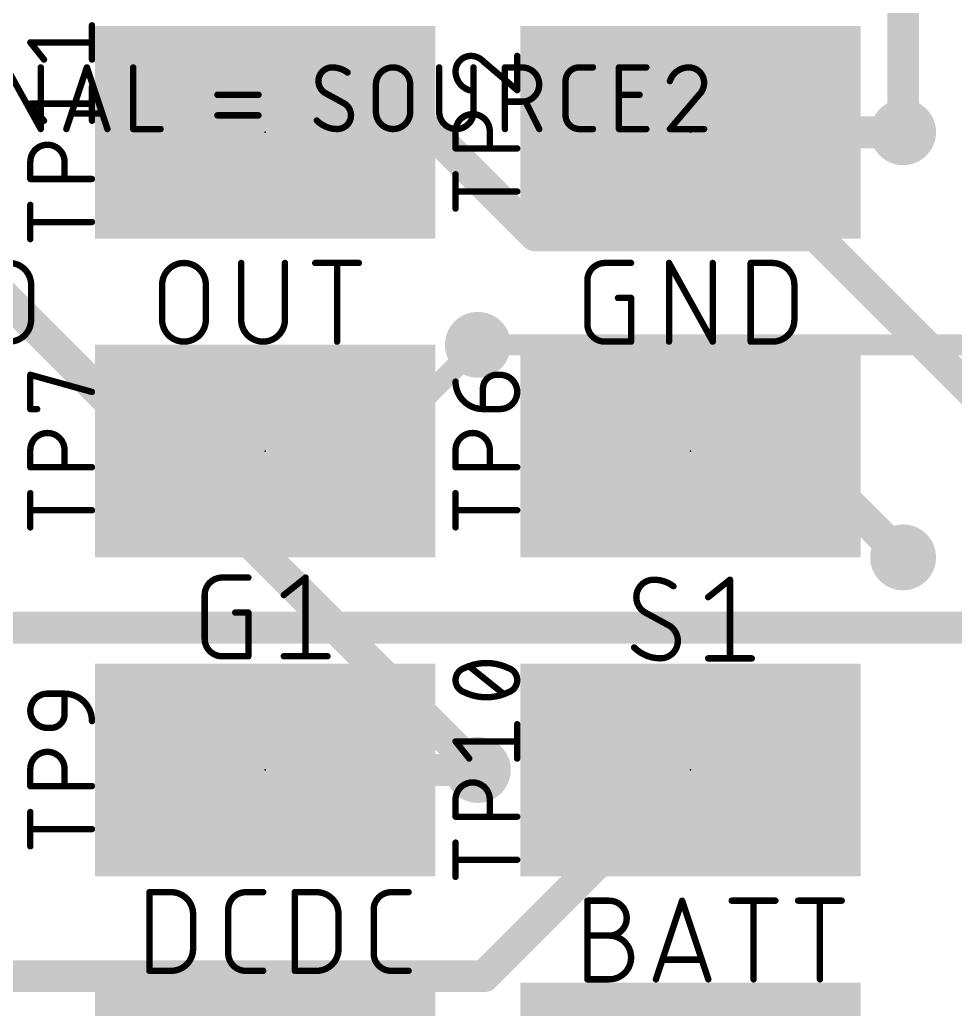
# Model space of a CAD drawing. Extents: x 0 to 100, y 0 to 94.
# Drawn here: x 35.17 to 46.34, y 18.73 to 30.55 of the extents above; entities that cross this region are included whole.
import ezdxf

# ---------------------------------------------------------------- set-up
doc = ezdxf.new("R2010")
doc.units = 0
for name, color, linetype in [('1', 12, 'CONTINUOUS'), ('16', 132, 'CONTINUOUS'), ('18', 110, 'CONTINUOUS'), ('21', 253, 'CONTINUOUS'), ('23', 53, 'CONTINUOUS'), ('25', 253, 'CONTINUOUS'), ('27', 253, 'CONTINUOUS'), ('39', 12, 'CONTINUOUS')]:
    doc.layers.add(name, color=color, linetype=linetype)

# ---------------------------------------------------------------- blocks, each defined once
blk = doc.blocks.new('RECT')
blk.add_solid([(-0.5, -0.5), (0.5, -0.5), (-0.5, 0.5), (0.5, 0.5)])
blk = doc.blocks.new('ROUNDV')
at = {"const_width": 0.5}
blk.add_lwpolyline([(0, -0.25, 1), (0, 0.25, 1), (0, -0.25)], format="xyb", dxfattribs=at)

msp = doc.modelspace()

# ---------------------------------------------------------------- linework, layer by layer
at = {"layer": '1'}
for points, const_width in [([(40.0916, 29.21), (38.1, 29.21)], 0.381), ([(41.3235, 27.9781), (40.0916, 29.21)], 0.381), ([(43.18, 29.21), (45.72, 29.21)], 0.381), ([(44.673, 27.9781), (41.3235, 27.9781)], 0.381), ([(48.26, 24.3911), (44.673, 27.9781)], 0.381), ([(40.64, 26.67), (39.37, 25.4)], 0.254), ([(43.18, 25.4), (44.45, 25.4)], 0.381), ([(44.45, 25.4), (45.72, 24.13)], 0.381), ([(39.37, 25.4), (38.1, 25.4)], 0.254), ([(54.229, 23.289), (28.3962, 23.289)], 0.381), ([(38.1, 21.59), (40.64, 21.59)], 0.381), ([(43.18, 21.59), (40.7162, 19.1262)], 0.381), ([(40.7162, 19.1262), (27.4066, 19.1262)], 0.381)]:
    msp.add_lwpolyline(points, dxfattribs=dict(at, const_width=const_width))
for points, const_width in [([(38.1, 29.3053, 1), (38.1, 29.1148)], 0.1905), ([(40.1589, 29.2774, 1), (40.0242, 29.1426)], 0.1905), ([(40.0916, 29.1148, 1), (40.0916, 29.3053)], 0.1905), ([(43.18, 29.3053, 1), (43.18, 29.1148)], 0.1905), ([(45.72, 29.1148, 1), (45.72, 29.3053)], 0.1905), ([(41.3235, 28.0734, 1), (41.3235, 27.8829)], 0.1905), ([(41.2561, 27.9107, 1), (41.3908, 28.0455)], 0.1905), ([(44.7404, 28.0455, 1), (44.6056, 27.9107)], 0.1905), ([(44.673, 27.8829, 1), (44.673, 28.0734)], 0.1905), ([(40.6849, 26.6251, 1), (40.5951, 26.7149)], 0.127), ([(43.18, 25.4953, 1), (43.18, 25.3048)], 0.1905), ([(44.5174, 25.4674, 1), (44.3826, 25.3326)], 0.1905), ([(44.45, 25.3048, 1), (44.45, 25.4953)], 0.1905), ([(38.1, 25.4635, 1), (38.1, 25.3365)], 0.127), ([(39.3251, 25.4449, 1), (39.4149, 25.3551)], 0.127), ([(39.37, 25.3365, 1), (39.37, 25.4635)], 0.127), ([(45.6526, 24.0626, 1), (45.7874, 24.1974)], 0.1905), ([(38.1, 21.6852, 1), (38.1, 21.4947)], 0.1905), ([(40.64, 21.4947, 1), (40.64, 21.6852)], 0.1905), ([(43.2474, 21.5226, 1), (43.1126, 21.6574)], 0.1905), ([(40.6488, 19.1936, 1), (40.7836, 19.0588)], 0.1905), ([(40.7162, 19.031, 1), (40.7162, 19.2215)], 0.1905)]:
    msp.add_lwpolyline(points, format="xyb", dxfattribs=dict(at, const_width=const_width))
at = {"layer": '16'}
for points, const_width in [([(45.72, 29.21), (45.72, 35.56)], 0.381), ([(40.64, 21.59), (34.29, 27.94)], 0.381), ([(72.39, 26.67), (40.64, 26.67)], 0.254)]:
    msp.add_lwpolyline(points, dxfattribs=dict(at, const_width=const_width))
for points, const_width in [([(45.6247, 29.21, 1), (45.8152, 29.21)], 0.1905), ([(40.64, 26.7335, 1), (40.64, 26.6065)], 0.127), ([(40.5726, 21.5226, 1), (40.7074, 21.6574)], 0.1905)]:
    msp.add_lwpolyline(points, format="xyb", dxfattribs=dict(at, const_width=const_width))
at = {"layer": '21'}
for points, const_width in [([(35.3032, 27.3868, 0.4142), (35.0421, 27.6479)], 0.0762), ([(37.3902, 27.3868, 1), (36.8681, 27.3868)], 0.0762), ([(37.832, 27.6479, 1), (37.7939, 27.6479)], 0.0381), ([(38.3541, 27.6479, 1), (38.316, 27.6479)], 0.0381), ([(38.6969, 27.6669, 1), (38.6969, 27.6288)], 0.0381), ([(38.977, 27.6479, 1), (38.9389, 27.6479)], 0.0381), ([(39.219, 27.6288, 1), (39.219, 27.6669)], 0.0381), ([(42.1569, 27.6479, 0.4142), (41.9481, 27.4391)], 0.0762), ([(42.1569, 27.6669, 1), (42.1569, 27.6288)], 0.0381), ([(42.1569, 27.6289, 1), (42.1569, 27.6669)], 0.0381), ([(42.4702, 27.6288, 1), (42.4702, 27.6669)], 0.0381), ([(42.9401, 27.6572, 1), (42.9068, 27.6386)], 0.0381), ([(42.9425, 27.6479, 1), (42.9044, 27.6479)], 0.0381), ([(43.4646, 27.6479, 1), (43.4265, 27.6479)], 0.0381), ([(43.8988, 27.6669, 1), (43.8988, 27.6288)], 0.0381), ([(43.9179, 27.6479, 1), (43.8798, 27.6479)], 0.0381), ([(44.4209, 27.3868, 0.4142), (44.1599, 27.6479)], 0.0762), ([(44.1599, 27.6669, 1), (44.1599, 27.6288)], 0.0381), ([(44.1599, 27.6288, 1), (44.1599, 27.6669)], 0.0381), ([(41.9672, 27.4391, 1), (41.9291, 27.4391)], 0.0381), ([(41.9291, 27.4391, 1), (41.9672, 27.4391)], 0.0381), ([(35.3222, 27.3868, 1), (35.2841, 27.3868)], 0.0381), ([(35.2841, 27.3868, 1), (35.3222, 27.3868)], 0.0381), ([(36.8871, 27.3868, 1), (36.849, 27.3868)], 0.0381), ([(36.849, 27.3868, 1), (36.8871, 27.3868)], 0.0381), ([(37.4093, 27.3868, 1), (37.3712, 27.3868)], 0.0381), ([(37.3712, 27.3868, 1), (37.4093, 27.3868)], 0.0381), ([(44.44, 27.3868, 1), (44.4019, 27.3868)], 0.0381), ([(44.4019, 27.3868, 1), (44.44, 27.3868)], 0.0381), ([(42.3136, 27.2493, 1), (42.3136, 27.2112)], 0.0381), ([(42.4893, 27.2302, 1), (42.4512, 27.2302)], 0.0381), ([(42.4702, 27.2112, 1), (42.4702, 27.2493)], 0.0381), ([(35.0421, 26.7081, 0.4142), (35.3032, 26.9692)], 0.0762), ([(35.3222, 26.9692, 1), (35.2841, 26.9692)], 0.0381), ([(35.2841, 26.9692, 1), (35.3222, 26.9692)], 0.0381), ([(36.8871, 26.9692, 1), (36.849, 26.9692)], 0.0381), ([(36.849, 26.9692, 1), (36.8871, 26.9692)], 0.0381), ([(36.8681, 26.9692, 1), (37.3902, 26.9692)], 0.0762), ([(37.4093, 26.9692, 1), (37.3712, 26.9692)], 0.0381), ([(37.3712, 26.9692, 1), (37.4093, 26.9692)], 0.0381), ([(37.813, 26.9692, 1), (38.3351, 26.9692)], 0.0762), ([(37.832, 26.9692, 1), (37.7939, 26.9692)], 0.0381), ([(37.7939, 26.9692, 1), (37.832, 26.9692)], 0.0381), ([(38.3541, 26.9692, 1), (38.316, 26.9692)], 0.0381), ([(38.316, 26.9692, 1), (38.3541, 26.9692)], 0.0381), ([(44.1599, 26.7081, 0.4142), (44.4209, 26.9692)], 0.0762), ([(44.44, 26.9692, 1), (44.4019, 26.9692)], 0.0381), ([(44.4019, 26.9692, 1), (44.44, 26.9692)], 0.0381), ([(41.9481, 26.9169, 0.4142), (42.1569, 26.7081)], 0.0762), ([(41.9672, 26.9169, 1), (41.9291, 26.9169)], 0.0381), ([(41.9291, 26.9169, 1), (41.9672, 26.9169)], 0.0381), ([(38.9389, 26.7081, 1), (38.977, 26.7081)], 0.0381), ([(42.1569, 26.7272, 1), (42.1569, 26.6891)], 0.0381), ([(42.1569, 26.6891, 1), (42.1569, 26.7272)], 0.0381), ([(42.4512, 26.7081, 1), (42.4893, 26.7081)], 0.0381), ([(42.4702, 26.6891, 1), (42.4702, 26.7272)], 0.0381), ([(42.9044, 26.7081, 1), (42.9425, 26.7081)], 0.0381), ([(43.4265, 26.7081, 1), (43.4646, 26.7081)], 0.0381), ([(43.4289, 26.6988, 1), (43.4622, 26.7174)], 0.0381), ([(43.8988, 26.7272, 1), (43.8988, 26.6891)], 0.0381), ([(43.8798, 26.7081, 1), (43.9179, 26.7081)], 0.0381), ([(44.1599, 26.7271, 1), (44.1599, 26.6891)], 0.0381), ([(44.1599, 26.6891, 1), (44.1599, 26.7272)], 0.0381), ([(37.5849, 23.8887, 0.4142), (37.3761, 23.6799)], 0.0762), ([(37.5849, 23.9078, 1), (37.5849, 23.8697)], 0.0381), ([(37.5849, 23.8697, 1), (37.5849, 23.9077)], 0.0381), ([(37.8982, 23.8697, 1), (37.8982, 23.9078)], 0.0381), ([(38.6011, 23.8887, 1), (38.563, 23.8887)], 0.0381), ([(38.5939, 23.8738, 1), (38.5701, 23.9036)], 0.0381), ([(42.7418, 23.8633, 0.4142), (42.533, 23.6545)], 0.0762), ([(42.9768, 23.785, 0.1623), (42.7418, 23.8633)], 0.0762), ([(42.7419, 23.8823, 1), (42.7418, 23.8443)], 0.0381), ([(42.7418, 23.8442, 1), (42.7419, 23.8823)], 0.0381), ([(43.6709, 23.8633, 1), (43.6328, 23.8633)], 0.0381), ([(43.6638, 23.8484, 1), (43.64, 23.8782)], 0.0381), ([(42.9654, 23.7697, 1), (42.9882, 23.8002)], 0.0381), ([(37.3952, 23.6799, 1), (37.3571, 23.6799)], 0.0381), ([(37.3571, 23.6799, 1), (37.3952, 23.6799)], 0.0381), ([(38.3091, 23.6947, 1), (38.3329, 23.665)], 0.0381), ([(42.533, 23.6545, 0.2656), (42.6374, 23.4717)], 0.0762), ([(42.5521, 23.6545, 1), (42.514, 23.6545)], 0.0381), ([(42.514, 23.6545, 1), (42.5521, 23.6545)], 0.0381), ([(43.3789, 23.6693, 1), (43.4027, 23.6396)], 0.0381), ([(37.7416, 23.4901, 1), (37.7416, 23.452)], 0.0381), ([(37.9173, 23.471, 1), (37.8792, 23.471)], 0.0381), ([(37.8982, 23.452, 1), (37.8982, 23.4901)], 0.0381), ([(42.6465, 23.4884, 1), (42.6283, 23.455)], 0.0381), ([(42.6278, 23.4553, 1), (42.6471, 23.4881)], 0.0381), ([(43.029, 23.1323, 0.2656), (42.9246, 23.3151)], 0.0762), ([(42.9343, 23.3315, 1), (42.9149, 23.2987)], 0.0381), ([(42.9155, 23.2984, 1), (42.9337, 23.3318)], 0.0381), ([(37.3761, 23.1577, 0.4142), (37.5849, 22.9489)], 0.0762), ([(37.3952, 23.1577, 1), (37.3571, 23.1577)], 0.0381), ([(37.3571, 23.1577, 1), (37.3952, 23.1577)], 0.0381), ([(42.5069, 23.054, 0.2), (42.8202, 22.9235)], 0.0762), ([(42.5204, 23.0674, 1), (42.4934, 23.0406)], 0.0381), ([(42.8202, 22.9235, 0.4142), (43.029, 23.1323)], 0.0762), ([(43.0481, 23.1323, 1), (43.01, 23.1323)], 0.0381), ([(43.01, 23.1323, 1), (43.0481, 23.1323)], 0.0381), ([(37.5849, 22.968, 1), (37.5849, 22.9299)], 0.0381), ([(37.5849, 22.9299, 1), (37.5849, 22.968)], 0.0381), ([(37.8792, 22.9489, 1), (37.9173, 22.9489)], 0.0381), ([(37.8982, 22.9299, 1), (37.8982, 22.968)], 0.0381), ([(38.321, 22.968, 1), (38.321, 22.9299)], 0.0381), ([(38.563, 22.9489, 1), (38.6011, 22.9489)], 0.0381), ([(38.8431, 22.9299, 1), (38.8431, 22.968)], 0.0381), ([(42.8202, 22.9426, 1), (42.8202, 22.9045)], 0.0381), ([(42.8202, 22.9045, 1), (42.8202, 22.9425)], 0.0381), ([(43.3908, 22.9426, 1), (43.3908, 22.9045)], 0.0381), ([(43.6328, 22.9235, 1), (43.6709, 22.9235)], 0.0381), ([(43.9129, 22.9045, 1), (43.9129, 22.9426)], 0.0381), ([(36.7347, 20.1295, 1), (36.6966, 20.1295)], 0.0381), ([(36.7157, 20.1486, 1), (36.7157, 20.1105)], 0.0381), ([(37.2378, 19.8684, 0.4142), (36.9768, 20.1295)], 0.0762), ([(36.9768, 20.1486, 1), (36.9768, 20.1105)], 0.0381), ([(36.9768, 20.1105, 1), (36.9768, 20.1486)], 0.0381), ([(37.8668, 20.1295, 0.4142), (37.658, 19.9207)], 0.0762), ([(37.8668, 20.1486, 1), (37.8668, 20.1105)], 0.0381), ([(37.8668, 20.1105, 1), (37.8668, 20.1485)], 0.0381), ([(38.0757, 20.1105, 1), (38.0757, 20.1486)], 0.0381), ([(38.4721, 20.1295, 1), (38.434, 20.1295)], 0.0381), ([(38.4531, 20.1486, 1), (38.4531, 20.1105)], 0.0381), ([(38.9752, 19.8684, 0.4142), (38.7141, 20.1295)], 0.0762), ([(38.7141, 20.1486, 1), (38.7141, 20.1105)], 0.0381), ([(38.7141, 20.1105, 1), (38.7141, 20.1486)], 0.0381), ([(39.6042, 20.1295, 0.4142), (39.3954, 19.9207)], 0.0762), ([(39.6042, 20.1486, 1), (39.6042, 20.1105)], 0.0381), ([(39.6042, 20.1105, 1), (39.6042, 20.1485)], 0.0381), ([(39.813, 20.1105, 1), (39.813, 20.1486)], 0.0381), ([(41.9481, 20.047, 1), (41.9481, 20.0089)], 0.0381), ([(41.9672, 20.0279, 1), (41.9291, 20.0279)], 0.0381), ([(42.2092, 20.047, 1), (42.2092, 20.0089)], 0.0381), ([(42.2092, 19.6102, 1), (42.2092, 20.0279)], 0.0762), ([(42.2092, 20.0089, 1), (42.2092, 20.047)], 0.0381), ([(43.098, 20.0339, 1), (43.0619, 20.0219)], 0.0381), ([(43.098, 20.0219, 1), (43.0619, 20.0339)], 0.0381), ([(43.6723, 20.047, 1), (43.6723, 20.0089)], 0.0381), ([(43.9524, 20.0279, 1), (43.9143, 20.0279)], 0.0381), ([(44.1944, 20.0089, 1), (44.1944, 20.047)], 0.0381), ([(44.4648, 20.047, 1), (44.4648, 20.0089)], 0.0381), ([(44.7449, 20.0279, 1), (44.7068, 20.0279)], 0.0381), ([(44.9869, 20.0089, 1), (44.9869, 20.047)], 0.0381), ([(37.2569, 19.8684, 1), (37.2188, 19.8684)], 0.0381), ([(37.2188, 19.8684, 1), (37.2569, 19.8684)], 0.0381), ([(37.6771, 19.9207, 1), (37.639, 19.9207)], 0.0381), ([(37.639, 19.9207, 1), (37.6771, 19.9207)], 0.0381), ([(38.9942, 19.8684, 1), (38.9561, 19.8684)], 0.0381), ([(38.9561, 19.8684, 1), (38.9942, 19.8684)], 0.0381), ([(39.4144, 19.9207, 1), (39.3763, 19.9207)], 0.0381), ([(39.3763, 19.9207, 1), (39.4144, 19.9207)], 0.0381), ([(41.9481, 19.6293, 1), (41.9481, 19.5912)], 0.0381), ([(42.2092, 19.6293, 1), (42.2092, 19.5912)], 0.0381), ([(42.2092, 19.6293, 1), (42.2092, 19.5912)], 0.0381), ([(42.2092, 19.0881, 1), (42.2092, 19.6102)], 0.0762), ([(42.2092, 19.5912, 1), (42.2092, 19.6293)], 0.0381), ([(36.9768, 19.1897, 0.4142), (37.2378, 19.4508)], 0.0762), ([(37.2569, 19.4508, 1), (37.2188, 19.4508)], 0.0381), ([(37.2188, 19.4508, 1), (37.2569, 19.4508)], 0.0381), ([(37.658, 19.3985, 0.4142), (37.8668, 19.1897)], 0.0762), ([(37.6771, 19.3985, 1), (37.639, 19.3985)], 0.0381), ([(37.639, 19.3985, 1), (37.6771, 19.3985)], 0.0381), ([(38.7141, 19.1897, 0.4142), (38.9752, 19.4508)], 0.0762), ([(38.9942, 19.4508, 1), (38.9561, 19.4508)], 0.0381), ([(38.9561, 19.4508, 1), (38.9942, 19.4508)], 0.0381), ([(39.3954, 19.3985, 0.4142), (39.6042, 19.1897)], 0.0762), ([(39.4144, 19.3985, 1), (39.3763, 19.3985)], 0.0381), ([(39.3763, 19.3985, 1), (39.4144, 19.3985)], 0.0381), ([(42.845, 19.3421, 1), (42.845, 19.304)], 0.0381), ([(43.3149, 19.304, 1), (43.3149, 19.3421)], 0.0381), ([(36.6966, 19.1897, 1), (36.7347, 19.1897)], 0.0381), ([(36.7157, 19.2088, 1), (36.7157, 19.1707)], 0.0381), ([(36.9768, 19.2087, 1), (36.9768, 19.1707)], 0.0381), ([(36.9768, 19.1707, 1), (36.9768, 19.2088)], 0.0381), ([(37.8668, 19.2088, 1), (37.8668, 19.1707)], 0.0381), ([(37.8668, 19.1707, 1), (37.8668, 19.2088)], 0.0381), ([(38.0757, 19.1707, 1), (38.0757, 19.2088)], 0.0381), ([(38.434, 19.1897, 1), (38.4721, 19.1897)], 0.0381), ([(38.4531, 19.2088, 1), (38.4531, 19.1707)], 0.0381), ([(38.7141, 19.2087, 1), (38.7141, 19.1707)], 0.0381), ([(38.7141, 19.1707, 1), (38.7141, 19.2088)], 0.0381), ([(39.6042, 19.2088, 1), (39.6042, 19.1707)], 0.0381), ([(39.6042, 19.1707, 1), (39.6042, 19.2088)], 0.0381), ([(39.813, 19.1707, 1), (39.813, 19.2088)], 0.0381), ([(41.9481, 19.1072, 1), (41.9481, 19.0691)], 0.0381), ([(41.9291, 19.0881, 1), (41.9672, 19.0881)], 0.0381), ([(42.2092, 19.1071, 1), (42.2092, 19.069)], 0.0381), ([(42.2092, 19.0691, 1), (42.2092, 19.1072)], 0.0381), ([(42.7486, 19.0941, 1), (42.7848, 19.0821)], 0.0381), ([(43.3751, 19.0821, 1), (43.4113, 19.0941)], 0.0381), ([(43.9143, 19.0881, 1), (43.9524, 19.0881)], 0.0381), ([(44.7068, 19.0881, 1), (44.7449, 19.0881)], 0.0381)]:
    msp.add_lwpolyline(points, format="xyb", dxfattribs=dict(at, const_width=const_width))
at = {"layer": '21', "const_width": 0.0762}
for points in [[(37.813, 27.6479), (37.813, 26.9692)], [(38.3351, 26.9692), (38.3351, 27.6479)], [(38.6969, 27.6479), (39.219, 27.6479)], [(38.958, 26.7081), (38.958, 27.6479)], [(42.1569, 27.6479), (42.4702, 27.6479)], [(42.9235, 26.7081), (42.9235, 27.6479)], [(42.9235, 27.6479), (43.4456, 26.7081)], [(43.4456, 26.7081), (43.4456, 27.6479)], [(43.8988, 26.7081), (43.8988, 27.6479)], [(43.8988, 27.6479), (44.1599, 27.6479)], [(41.9481, 26.9169), (41.9481, 27.4391)], [(35.3032, 27.3868), (35.3032, 26.9692)], [(36.8681, 26.9692), (36.8681, 27.3868)], [(37.3902, 27.3868), (37.3902, 26.9692)], [(44.4209, 27.3868), (44.4209, 26.9692)], [(42.3136, 27.2302), (42.4702, 27.2302)], [(42.4702, 27.2302), (42.4702, 26.7081)], [(42.4702, 26.7081), (42.1569, 26.7081)], [(44.1599, 26.7081), (43.8988, 26.7081)], [(37.5849, 23.8887), (37.8982, 23.8887)], [(38.321, 23.6799), (38.582, 23.8887)], [(38.582, 23.8887), (38.582, 22.9489)], [(43.3908, 23.6545), (43.6519, 23.8633)], [(43.6519, 23.8633), (43.6519, 22.9235)], [(37.3761, 23.1577), (37.3761, 23.6799)], [(37.7416, 23.471), (37.8982, 23.471)], [(37.8982, 23.471), (37.8982, 22.9489)], [(42.9246, 23.3151), (42.6374, 23.4717)], [(37.8982, 22.9489), (37.5849, 22.9489)], [(38.321, 22.9489), (38.8431, 22.9489)], [(43.3908, 22.9235), (43.9129, 22.9235)], [(36.7157, 19.1897), (36.7157, 20.1295)], [(36.7157, 20.1295), (36.9768, 20.1295)], [(37.8668, 20.1295), (38.0757, 20.1295)], [(38.4531, 19.1897), (38.4531, 20.1295)], [(38.4531, 20.1295), (38.7141, 20.1295)], [(39.6042, 20.1295), (39.813, 20.1295)], [(41.9481, 19.0881), (41.9481, 20.0279)], [(41.9481, 20.0279), (42.2092, 20.0279)], [(42.7667, 19.0881), (43.0799, 20.0279)], [(43.0799, 20.0279), (43.3932, 19.0881)], [(43.6723, 20.0279), (44.1944, 20.0279)], [(43.9334, 19.0881), (43.9334, 20.0279)], [(44.4648, 20.0279), (44.9869, 20.0279)], [(44.7259, 19.0881), (44.7259, 20.0279)], [(37.2378, 19.8684), (37.2378, 19.4508)], [(37.658, 19.3985), (37.658, 19.9207)], [(38.9752, 19.8684), (38.9752, 19.4508)], [(39.3954, 19.3985), (39.3954, 19.9207)], [(41.9481, 19.6102), (42.2092, 19.6102)], [(43.3149, 19.3231), (42.845, 19.3231)], [(36.9768, 19.1897), (36.7157, 19.1897)], [(38.0757, 19.1897), (37.8668, 19.1897)], [(38.7141, 19.1897), (38.4531, 19.1897)], [(39.813, 19.1897), (39.6042, 19.1897)], [(42.2092, 19.0881), (41.9481, 19.0881)]]:
    msp.add_lwpolyline(points, dxfattribs=at)
at = {"layer": '23'}
for p in [(38.1, 29.21), (43.18, 29.21), (38.1, 25.4), (43.18, 25.4), (38.1, 21.59), (43.18, 21.59)]:
    msp.add_point(p, dxfattribs=at)
at = {"layer": '25', "const_width": 0.0762}
for points in [[(36.0299, 30.0783), (36.0299, 30.4875)], [(35.457, 30.0783), (35.2933, 30.2829)], [(35.2933, 30.2829), (36.0299, 30.2829)], [(41.1099, 29.7125), (41.1099, 30.1217)], [(40.7007, 30.0604), (41.1099, 29.7125)], [(36.0299, 29.3468), (36.0299, 29.756)], [(35.457, 29.3468), (35.2933, 29.5514)], [(35.2933, 29.5514), (36.0299, 29.5514)], [(40.3733, 29.0172), (40.3733, 29.2218)], [(40.7825, 29.2218), (40.7825, 29.0172)], [(41.1099, 29.0172), (40.3733, 29.0172)], [(35.2933, 28.6514), (35.2933, 28.856)], [(35.7025, 28.856), (35.7025, 28.6514)], [(40.3733, 28.2983), (40.3733, 28.7075)], [(36.0299, 28.6514), (35.2933, 28.6514)], [(41.1099, 28.5029), (40.3733, 28.5029)], [(35.2933, 27.9325), (35.2933, 28.3417)], [(36.0299, 28.1371), (35.2933, 28.1371)], [(35.2933, 25.9025), (35.2933, 26.3117)], [(35.2933, 26.3117), (36.0299, 26.1071)], [(40.8644, 26.3117), (40.9053, 26.3117)], [(40.7007, 25.9025), (40.7007, 26.1481)], [(35.3751, 25.9025), (35.2933, 25.9025)], [(40.9053, 25.9025), (40.7007, 25.9025)], [(35.2933, 25.2072), (35.2933, 25.4118)], [(35.7025, 25.4118), (35.7025, 25.2072)], [(40.3733, 25.2072), (40.3733, 25.4118)], [(40.7825, 25.4118), (40.7825, 25.2072)], [(36.0299, 25.2072), (35.2933, 25.2072)], [(41.1099, 25.2072), (40.3733, 25.2072)], [(35.2933, 24.4883), (35.2933, 24.8975)], [(40.3733, 24.4883), (40.3733, 24.8975)], [(36.0299, 24.6929), (35.2933, 24.6929)], [(41.1099, 24.6929), (40.3733, 24.6929)], [(40.9462, 22.4992), (40.537, 22.8266)], [(35.4979, 22.5017), (35.7025, 22.5017)], [(35.7025, 22.5017), (35.7025, 22.2562)], [(35.5388, 22.0925), (35.4979, 22.0925)], [(41.1099, 21.7268), (41.1099, 22.136)], [(40.537, 21.7268), (40.3733, 21.9314)], [(40.3733, 21.9314), (41.1099, 21.9314)], [(35.2933, 21.3972), (35.2933, 21.6018)], [(35.7025, 21.6018), (35.7025, 21.3972)], [(36.0299, 21.3972), (35.2933, 21.3972)], [(40.3733, 21.0314), (40.3733, 21.236)], [(40.7825, 21.236), (40.7825, 21.0314)], [(35.2933, 20.6783), (35.2933, 21.0875)], [(41.1099, 21.0314), (40.3733, 21.0314)], [(36.0299, 20.8829), (35.2933, 20.8829)], [(40.3733, 20.3125), (40.3733, 20.7217)], [(41.1099, 20.5171), (40.3733, 20.5171)]]:
    msp.add_lwpolyline(points, dxfattribs=at)
at = {"layer": '25'}
for points, const_width in [([(36.049, 30.4875, 1), (36.0109, 30.4875)], 0.0381), ([(35.3082, 30.2948, 1), (35.2784, 30.271)], 0.0381), ([(35.2933, 30.3019, 1), (35.2933, 30.2638)], 0.0381), ([(36.0299, 30.2638, 1), (36.0299, 30.3019)], 0.0381), ([(40.5575, 30.1217, 0.4142), (40.3733, 29.9376)], 0.0762), ([(40.5574, 30.1408, 1), (40.5575, 30.1027)], 0.0381), ([(40.7007, 30.0604, 0.2053), (40.5575, 30.1217)], 0.0762), ([(40.5575, 30.1027, 1), (40.5575, 30.1408)], 0.0381), ([(41.129, 30.1217, 1), (41.0909, 30.1217)], 0.0381), ([(35.4421, 30.0664, 1), (35.4719, 30.0902)], 0.0381), ([(36.0109, 30.0783, 1), (36.049, 30.0783)], 0.0381), ([(40.713, 30.0749, 1), (40.6883, 30.0458)], 0.0381), ([(40.6869, 30.0472, 1), (40.7145, 30.0735)], 0.0381), ([(40.3733, 29.9376, 0.3252), (40.537, 29.7125)], 0.0762), ([(40.3923, 29.9376, 1), (40.3543, 29.9376)], 0.0381), ([(40.3543, 29.9376, 1), (40.3924, 29.9376)], 0.0381), ([(36.049, 29.756, 1), (36.0109, 29.756)], 0.0381), ([(40.5311, 29.6944, 1), (40.5429, 29.7306)], 0.0381), ([(41.0909, 29.7125, 1), (41.129, 29.7125)], 0.0381), ([(41.0976, 29.698, 1), (41.1222, 29.727)], 0.0381), ([(35.3082, 29.5633, 1), (35.2784, 29.5395)], 0.0381), ([(35.2933, 29.5704, 1), (35.2933, 29.5323)], 0.0381), ([(36.0299, 29.5323, 1), (36.0299, 29.5704)], 0.0381), ([(40.7825, 29.2218, 1), (40.3733, 29.2218)], 0.0762), ([(35.4421, 29.3349, 1), (35.4719, 29.3587)], 0.0381), ([(36.0109, 29.3468, 1), (36.049, 29.3468)], 0.0381), ([(40.3924, 29.2218, 1), (40.3543, 29.2218)], 0.0381), ([(40.3543, 29.2218, 1), (40.3924, 29.2218)], 0.0381), ([(40.8016, 29.2218, 1), (40.7635, 29.2218)], 0.0381), ([(40.7635, 29.2218, 1), (40.8016, 29.2218)], 0.0381), ([(35.7025, 28.856, 1), (35.2933, 28.856)], 0.0762), ([(40.3733, 29.0362, 1), (40.3733, 28.9981)], 0.0381), ([(40.3543, 29.0172, 1), (40.3924, 29.0172)], 0.0381), ([(40.7635, 29.0172, 1), (40.8016, 29.0172)], 0.0381), ([(41.1099, 28.9981, 1), (41.1099, 29.0362)], 0.0381), ([(35.3124, 28.856, 1), (35.2743, 28.856)], 0.0381), ([(35.2743, 28.856, 1), (35.3124, 28.856)], 0.0381), ([(35.7216, 28.856, 1), (35.6835, 28.856)], 0.0381), ([(35.6835, 28.856, 1), (35.7216, 28.856)], 0.0381), ([(40.3924, 28.7075, 1), (40.3543, 28.7075)], 0.0381), ([(35.2933, 28.6704, 1), (35.2933, 28.6323)], 0.0381), ([(35.2743, 28.6514, 1), (35.3124, 28.6514)], 0.0381), ([(35.6835, 28.6514, 1), (35.7216, 28.6514)], 0.0381), ([(36.0299, 28.6323, 1), (36.0299, 28.6704)], 0.0381), ([(40.3733, 28.5219, 1), (40.3733, 28.4838)], 0.0381), ([(41.1099, 28.4838, 1), (41.1099, 28.5219)], 0.0381), ([(35.3124, 28.3417, 1), (35.2743, 28.3417)], 0.0381), ([(40.3543, 28.2983, 1), (40.3924, 28.2983)], 0.0381), ([(35.2933, 28.1562, 1), (35.2933, 28.1181)], 0.0381), ([(36.0299, 28.1181, 1), (36.0299, 28.1562)], 0.0381), ([(35.2743, 27.9325, 1), (35.3124, 27.9325)], 0.0381), ([(35.3124, 26.3117, 1), (35.2743, 26.3117)], 0.0381), ([(35.2984, 26.3301, 1), (35.2882, 26.2934)], 0.0381), ([(40.3923, 26.2299, 1), (40.3542, 26.2299)], 0.0381), ([(40.3733, 26.2299, 0.4142), (40.7007, 25.9025)], 0.0762), ([(40.8644, 26.3117, 0.4142), (40.7007, 26.1481)], 0.0762), ([(40.8644, 26.3308, 1), (40.8644, 26.2927)], 0.0381), ([(40.8644, 26.2927, 1), (40.8644, 26.3308)], 0.0381), ([(40.9053, 25.9025, 1), (40.9053, 26.3117)], 0.0762), ([(40.9053, 26.3308, 1), (40.9053, 26.2927)], 0.0381), ([(40.9053, 26.2927, 1), (40.9053, 26.3308)], 0.0381), ([(36.0248, 26.0888, 1), (36.035, 26.1255)], 0.0381), ([(40.7197, 26.1481, 1), (40.6816, 26.1481)], 0.0381), ([(40.6816, 26.1481, 1), (40.7197, 26.1481)], 0.0381), ([(35.2933, 25.9216, 1), (35.2933, 25.8835)], 0.0381), ([(35.2743, 25.9025, 1), (35.3124, 25.9025)], 0.0381), ([(35.3751, 25.8835, 1), (35.3751, 25.9216)], 0.0381), ([(40.7007, 25.9216, 1), (40.7007, 25.8835)], 0.0381), ([(40.6816, 25.9025, 1), (40.7197, 25.9025)], 0.0381), ([(40.7007, 25.8835, 1), (40.7007, 25.9216)], 0.0381), ([(40.9053, 25.9216, 1), (40.9053, 25.8835)], 0.0381), ([(40.9053, 25.8835, 1), (40.9053, 25.9216)], 0.0381), ([(35.7025, 25.4118, 1), (35.2933, 25.4118)], 0.0762), ([(40.7825, 25.4118, 1), (40.3733, 25.4118)], 0.0762), ([(35.3124, 25.4118, 1), (35.2743, 25.4118)], 0.0381), ([(35.2743, 25.4118, 1), (35.3124, 25.4118)], 0.0381), ([(35.7216, 25.4118, 1), (35.6835, 25.4118)], 0.0381), ([(35.6835, 25.4118, 1), (35.7216, 25.4118)], 0.0381), ([(40.3924, 25.4118, 1), (40.3543, 25.4118)], 0.0381), ([(40.3543, 25.4118, 1), (40.3924, 25.4118)], 0.0381), ([(40.8016, 25.4118, 1), (40.7635, 25.4118)], 0.0381), ([(40.7635, 25.4118, 1), (40.8016, 25.4118)], 0.0381), ([(35.2933, 25.2262, 1), (35.2933, 25.1881)], 0.0381), ([(35.2743, 25.2072, 1), (35.3124, 25.2072)], 0.0381), ([(35.6835, 25.2072, 1), (35.7216, 25.2072)], 0.0381), ([(36.0299, 25.1881, 1), (36.0299, 25.2262)], 0.0381), ([(40.3733, 25.2262, 1), (40.3733, 25.1881)], 0.0381), ([(40.3543, 25.2072, 1), (40.3924, 25.2072)], 0.0381), ([(40.7635, 25.2072, 1), (40.8016, 25.2072)], 0.0381), ([(41.1099, 25.1881, 1), (41.1099, 25.2262)], 0.0381), ([(35.3124, 24.8975, 1), (35.2743, 24.8975)], 0.0381), ([(40.3924, 24.8975, 1), (40.3543, 24.8975)], 0.0381), ([(35.2933, 24.7119, 1), (35.2933, 24.6738)], 0.0381), ([(36.0299, 24.6738, 1), (36.0299, 24.7119)], 0.0381), ([(40.3733, 24.7119, 1), (40.3733, 24.6738)], 0.0381), ([(41.1099, 24.6738, 1), (41.1099, 24.7119)], 0.0381), ([(35.2743, 24.4883, 1), (35.3124, 24.4883)], 0.0381), ([(40.3543, 24.4883, 1), (40.3924, 24.4883)], 0.0381), ([(40.4756, 22.8061, 0.3205), (40.3733, 22.6629)], 0.0762), ([(40.7416, 22.8675, 0.1139), (40.4756, 22.8061)], 0.0762), ([(40.4673, 22.8232, 1), (40.484, 22.789)], 0.0381), ([(40.4818, 22.7881, 1), (40.4694, 22.8241)], 0.0381), ([(40.5489, 22.8415, 1), (40.5251, 22.8117)], 0.0381), ([(40.7416, 22.8866, 1), (40.7416, 22.8485)], 0.0381), ([(41.0076, 22.8061, 0.1139), (40.7416, 22.8675)], 0.0762), ([(40.7416, 22.8485, 1), (40.7416, 22.8866)], 0.0381), ([(41.1099, 22.6629, 0.3205), (41.0076, 22.8061)], 0.0762), ([(41.0138, 22.8241, 1), (41.0014, 22.7881)], 0.0381), ([(40.9992, 22.789, 1), (41.0159, 22.8232)], 0.0381), ([(40.3733, 22.6629, 0.3205), (40.4756, 22.5197)], 0.0762), ([(40.3924, 22.6629, 1), (40.3543, 22.6629)], 0.0381), ([(41.0076, 22.5197, 0.3204), (41.1099, 22.6629)], 0.0762), ([(41.1289, 22.6629, 1), (41.0909, 22.6629)], 0.0381), ([(40.3543, 22.6629, 1), (40.3923, 22.6629)], 0.0381), ([(41.0909, 22.6629, 1), (41.1289, 22.6629)], 0.0381), ([(35.4979, 22.5017, 1), (35.4979, 22.0925)], 0.0762), ([(35.4979, 22.5208, 1), (35.4979, 22.4827)], 0.0381), ([(35.4979, 22.4827, 1), (35.4979, 22.5208)], 0.0381), ([(35.7025, 22.5208, 1), (35.7025, 22.4827)], 0.0381), ([(36.0299, 22.1744, 0.4142), (35.7025, 22.5017)], 0.0762), ([(35.7216, 22.5017, 1), (35.6835, 22.5017)], 0.0381), ([(35.7025, 22.4827, 1), (35.7025, 22.5208)], 0.0381), ([(40.4756, 22.5197, 0.1139), (40.7416, 22.4583)], 0.0762), ([(40.484, 22.5368, 1), (40.4673, 22.5025)], 0.0381), ([(40.4694, 22.5016, 1), (40.4818, 22.5377)], 0.0381), ([(40.7416, 22.4583, 0.1139), (41.0076, 22.5197)], 0.0762), ([(40.7416, 22.4773, 1), (40.7416, 22.4392)], 0.0381), ([(40.7416, 22.4392, 1), (40.7416, 22.4773)], 0.0381), ([(40.9343, 22.4843, 1), (40.9581, 22.5141)], 0.0381), ([(41.0014, 22.5377, 1), (41.0138, 22.5016)], 0.0381), ([(41.0159, 22.5025, 1), (40.9992, 22.5368)], 0.0381), ([(35.5388, 22.0925, 0.4142), (35.7025, 22.2562)], 0.0762), ([(35.7216, 22.2562, 1), (35.6835, 22.2562)], 0.0381), ([(35.6835, 22.2562, 1), (35.7216, 22.2562)], 0.0381), ([(35.4979, 22.1116, 1), (35.4979, 22.0735)], 0.0381), ([(35.4979, 22.0735, 1), (35.4979, 22.1116)], 0.0381), ([(35.5388, 22.1116, 1), (35.5388, 22.0735)], 0.0381), ([(35.5388, 22.0735, 1), (35.5388, 22.1116)], 0.0381), ([(36.0109, 22.1744, 1), (36.049, 22.1744)], 0.0381), ([(41.129, 22.136, 1), (41.0909, 22.136)], 0.0381), ([(40.3882, 21.9433, 1), (40.3584, 21.9195)], 0.0381), ([(40.3733, 21.9504, 1), (40.3733, 21.9123)], 0.0381), ([(41.1099, 21.9123, 1), (41.1099, 21.9504)], 0.0381), ([(35.7025, 21.6018, 1), (35.2933, 21.6018)], 0.0762), ([(40.5221, 21.7149, 1), (40.5519, 21.7387)], 0.0381), ([(35.3124, 21.6018, 1), (35.2743, 21.6018)], 0.0381), ([(35.7216, 21.6018, 1), (35.6835, 21.6018)], 0.0381), ([(41.0909, 21.7268, 1), (41.129, 21.7268)], 0.0381), ([(35.2743, 21.6018, 1), (35.3124, 21.6018)], 0.0381), ([(35.6835, 21.6018, 1), (35.7216, 21.6018)], 0.0381), ([(35.2933, 21.4162, 1), (35.2933, 21.3781)], 0.0381), ([(35.2743, 21.3972, 1), (35.3124, 21.3972)], 0.0381), ([(35.6835, 21.3972, 1), (35.7216, 21.3972)], 0.0381), ([(36.0299, 21.3781, 1), (36.0299, 21.4162)], 0.0381), ([(40.7825, 21.236, 1), (40.3733, 21.236)], 0.0762), ([(40.3924, 21.236, 1), (40.3543, 21.236)], 0.0381), ([(40.3543, 21.236, 1), (40.3924, 21.236)], 0.0381), ([(40.8016, 21.236, 1), (40.7635, 21.236)], 0.0381), ([(40.7635, 21.236, 1), (40.8016, 21.236)], 0.0381), ([(35.3124, 21.0875, 1), (35.2743, 21.0875)], 0.0381), ([(40.3733, 21.0504, 1), (40.3733, 21.0123)], 0.0381), ([(40.3543, 21.0314, 1), (40.3924, 21.0314)], 0.0381), ([(40.7635, 21.0314, 1), (40.8016, 21.0314)], 0.0381), ([(41.1099, 21.0123, 1), (41.1099, 21.0504)], 0.0381), ([(35.2933, 20.9019, 1), (35.2933, 20.8638)], 0.0381), ([(36.0299, 20.8638, 1), (36.0299, 20.9019)], 0.0381), ([(35.2743, 20.6783, 1), (35.3124, 20.6783)], 0.0381), ([(40.3924, 20.7217, 1), (40.3543, 20.7217)], 0.0381), ([(40.3733, 20.5362, 1), (40.3733, 20.4981)], 0.0381), ([(41.1099, 20.4981, 1), (41.1099, 20.5362)], 0.0381), ([(40.3543, 20.3125, 1), (40.3924, 20.3125)], 0.0381)]:
    msp.add_lwpolyline(points, format="xyb", dxfattribs=dict(at, const_width=const_width))
at = {"layer": '27', "const_width": 0.0762}
for points in [[(35.0088, 29.9847), (35.418, 29.2481)], [(35.418, 29.2481), (35.418, 29.9847)], [(35.7238, 29.2481), (35.9693, 29.9847)], [(35.9693, 29.9847), (36.2149, 29.2481)], [(36.5222, 29.9847), (36.5222, 29.2481)], [(40.1782, 29.9847), (40.1782, 29.4527)], [(40.5874, 29.4527), (40.5874, 29.9847)], [(40.9636, 29.2481), (40.9636, 29.9847)], [(40.9636, 29.9847), (41.1682, 29.9847)], [(41.8514, 29.9847), (42.0151, 29.9847)], [(42.3256, 29.2481), (42.3256, 29.9847)], [(42.3256, 29.9847), (42.6529, 29.9847)], [(39.4223, 29.4527), (39.4223, 29.7801)], [(39.8315, 29.7801), (39.8315, 29.4527)], [(41.6877, 29.4118), (41.6877, 29.821)], [(37.5282, 29.6573), (38.0193, 29.6573)], [(39.0425, 29.555), (38.8175, 29.6778)], [(42.3256, 29.6573), (42.5711, 29.6573)], [(43.2814, 29.6573), (42.9336, 29.2481)], [(41.1682, 29.5755), (40.9636, 29.5755)], [(41.3728, 29.2481), (41.2091, 29.5755)], [(36.1535, 29.4322), (35.7852, 29.4322)], [(37.5282, 29.4118), (38.0193, 29.4118)], [(36.5222, 29.2481), (36.8496, 29.2481)], [(42.0151, 29.2481), (41.8514, 29.2481)], [(42.6529, 29.2481), (42.3256, 29.2481)], [(42.9336, 29.2481), (43.3428, 29.2481)]]:
    msp.add_lwpolyline(points, dxfattribs=at)
at = {"layer": '27'}
for points, const_width in [([(35.4371, 29.9847, 1), (35.399, 29.9847)], 0.0381), ([(35.9874, 29.9907, 1), (35.9513, 29.9787)], 0.0381), ([(35.9874, 29.9787, 1), (35.9513, 29.9907)], 0.0381), ([(36.5412, 29.9847, 1), (36.5031, 29.9847)], 0.0381), ([(38.8993, 29.9847, 0.4142), (38.7356, 29.821)], 0.0762), ([(39.0835, 29.9233, 0.1623), (38.8993, 29.9847)], 0.0762), ([(38.8993, 30.0037, 1), (38.8993, 29.9657)], 0.0381), ([(38.8993, 29.9656, 1), (38.8993, 30.0037)], 0.0381), ([(39.072, 29.9081, 1), (39.0949, 29.9386)], 0.0381), ([(39.8315, 29.7801, 1), (39.4223, 29.7801)], 0.0762), ([(40.1973, 29.9847, 1), (40.1592, 29.9847)], 0.0381), ([(40.6065, 29.9847, 1), (40.5684, 29.9847)], 0.0381), ([(40.9636, 30.0038, 1), (40.9636, 29.9657)], 0.0381), ([(40.9827, 29.9847, 1), (40.9446, 29.9847)], 0.0381), ([(41.1682, 29.5755, 1), (41.1682, 29.9847)], 0.0762), ([(41.1682, 30.0038, 1), (41.1682, 29.9657)], 0.0381), ([(41.1682, 29.9657, 1), (41.1682, 30.0038)], 0.0381), ([(41.8514, 29.9847, 0.4142), (41.6877, 29.821)], 0.0762), ([(41.8514, 30.0038, 1), (41.8514, 29.9657)], 0.0381), ([(41.8514, 29.9657, 1), (41.8514, 30.0037)], 0.0381), ([(42.0151, 29.9657, 1), (42.0151, 30.0038)], 0.0381), ([(42.3446, 29.9847, 1), (42.3065, 29.9847)], 0.0381), ([(42.3256, 30.0038, 1), (42.3256, 29.9657)], 0.0381), ([(42.6529, 29.9657, 1), (42.6529, 30.0038)], 0.0381), ([(43.1587, 29.9847, 0.3252), (42.9336, 29.821)], 0.0762), ([(43.3428, 29.8006, 0.4142), (43.1587, 29.9847)], 0.0762), ([(43.1587, 30.0038, 1), (43.1587, 29.9657)], 0.0381), ([(43.1587, 29.9657, 1), (43.1587, 30.0037)], 0.0381), ([(38.7356, 29.821, 0.2656), (38.8175, 29.6778)], 0.0762), ([(38.7547, 29.821, 1), (38.7166, 29.821)], 0.0381), ([(38.7166, 29.821, 1), (38.7547, 29.821)], 0.0381), ([(39.4414, 29.7801, 1), (39.4033, 29.7801)], 0.0381), ([(39.4033, 29.7801, 1), (39.4414, 29.7801)], 0.0381), ([(39.8506, 29.7801, 1), (39.8125, 29.7801)], 0.0381), ([(39.8125, 29.7801, 1), (39.8506, 29.7801)], 0.0381), ([(41.7068, 29.821, 1), (41.6687, 29.821)], 0.0381), ([(41.6687, 29.821, 1), (41.7068, 29.821)], 0.0381), ([(42.9155, 29.8269, 1), (42.9517, 29.8151)], 0.0381), ([(43.2814, 29.6573, 0.2053), (43.3428, 29.8006)], 0.0762), ([(43.3619, 29.8005, 1), (43.3238, 29.8006)], 0.0381), ([(43.3238, 29.8006, 1), (43.3619, 29.8006)], 0.0381), ([(37.5282, 29.6764, 1), (37.5282, 29.6383)], 0.0381), ([(38.0193, 29.6383, 1), (38.0193, 29.6764)], 0.0381), ([(38.8266, 29.6945, 1), (38.8084, 29.6611)], 0.0381), ([(38.8078, 29.6614, 1), (38.8271, 29.6942)], 0.0381), ([(42.3256, 29.6764, 1), (42.3256, 29.6383)], 0.0381), ([(42.5711, 29.6383, 1), (42.5711, 29.6764)], 0.0381), ([(43.2683, 29.6711, 1), (43.2946, 29.6435)], 0.0381), ([(43.2959, 29.645, 1), (43.2669, 29.6697)], 0.0381), ([(39.1244, 29.4118, 0.2656), (39.0425, 29.555)], 0.0762), ([(39.0522, 29.5714, 1), (39.0329, 29.5386)], 0.0381), ([(39.0334, 29.5383, 1), (39.0517, 29.5717)], 0.0381), ([(40.9636, 29.5945, 1), (40.9636, 29.5564)], 0.0381), ([(41.1682, 29.5945, 1), (41.1682, 29.5564)], 0.0381), ([(41.1682, 29.5564, 1), (41.1682, 29.5945)], 0.0381), ([(41.2262, 29.584, 1), (41.1921, 29.567)], 0.0381), ([(35.7852, 29.4513, 1), (35.7852, 29.4132)], 0.0381), ([(36.1535, 29.4132, 1), (36.1535, 29.4513)], 0.0381), ([(37.5282, 29.4308, 1), (37.5282, 29.3927)], 0.0381), ([(38.0193, 29.3927, 1), (38.0193, 29.4308)], 0.0381), ([(38.9607, 29.2481, 0.4142), (39.1244, 29.4118)], 0.0762), ([(39.1434, 29.4118, 1), (39.1053, 29.4118)], 0.0381), ([(39.4223, 29.4527, 1), (39.8315, 29.4527)], 0.0762), ([(39.4414, 29.4527, 1), (39.4033, 29.4527)], 0.0381), ([(39.4033, 29.4527, 1), (39.4414, 29.4527)], 0.0381), ([(39.8506, 29.4527, 1), (39.8125, 29.4527)], 0.0381), ([(39.8125, 29.4527, 1), (39.8506, 29.4527)], 0.0381), ([(40.1782, 29.4527, 1), (40.5874, 29.4527)], 0.0762), ([(40.1973, 29.4527, 1), (40.1592, 29.4527)], 0.0381), ([(40.1592, 29.4527, 1), (40.1973, 29.4527)], 0.0381), ([(40.6065, 29.4527, 1), (40.5684, 29.4527)], 0.0381), ([(40.5684, 29.4527, 1), (40.6065, 29.4527)], 0.0381), ([(41.6877, 29.4118, 0.4142), (41.8514, 29.2481)], 0.0762), ([(41.7068, 29.4118, 1), (41.6687, 29.4118)], 0.0381), ([(38.7287, 29.3638, 1), (38.7016, 29.337)], 0.0381), ([(38.7152, 29.3504, 0.2), (38.9607, 29.2481)], 0.0762), ([(39.1053, 29.4118, 1), (39.1434, 29.4118)], 0.0381), ([(41.6687, 29.4118, 1), (41.7068, 29.4118)], 0.0381), ([(35.399, 29.2481, 1), (35.4371, 29.2481)], 0.0381), ([(35.4014, 29.2388, 1), (35.4347, 29.2574)], 0.0381), ([(35.7057, 29.2541, 1), (35.7419, 29.2421)], 0.0381), ([(36.1968, 29.2421, 1), (36.2329, 29.2541)], 0.0381), ([(36.5222, 29.2672, 1), (36.5222, 29.2291)], 0.0381), ([(36.5031, 29.2481, 1), (36.5412, 29.2481)], 0.0381), ([(36.8496, 29.2291, 1), (36.8496, 29.2672)], 0.0381), ([(38.9607, 29.2671, 1), (38.9607, 29.229)], 0.0381), ([(38.9607, 29.2291, 1), (38.9607, 29.2671)], 0.0381), ([(40.9446, 29.2481, 1), (40.9827, 29.2481)], 0.0381), ([(41.3558, 29.2396, 1), (41.3899, 29.2566)], 0.0381), ([(41.8514, 29.2672, 1), (41.8514, 29.2291)], 0.0381), ([(41.8514, 29.2291, 1), (41.8514, 29.2672)], 0.0381), ([(42.0151, 29.2291, 1), (42.0151, 29.2672)], 0.0381), ([(42.3065, 29.2481, 1), (42.3446, 29.2481)], 0.0381), ([(42.3256, 29.2672, 1), (42.3256, 29.2291)], 0.0381), ([(42.6529, 29.2291, 1), (42.6529, 29.2672)], 0.0381), ([(42.9336, 29.2672, 1), (42.9336, 29.2291)], 0.0381), ([(42.9191, 29.2604, 1), (42.9481, 29.2358)], 0.0381), ([(43.3428, 29.2291, 1), (43.3428, 29.2672)], 0.0381)]:
    msp.add_lwpolyline(points, format="xyb", dxfattribs=dict(at, const_width=const_width))

# ---------------------------------------------------------------- block references
at = {"layer": '1', "xscale": 3.429, "yscale": 1.778}
for p in [(38.1, 29.21), (43.18, 29.21), (38.1, 25.4), (43.18, 25.4), (38.1, 21.59), (43.18, 21.59)]:
    msp.add_blockref('RECT', p, dxfattribs=at)
at = {"layer": '18', "xscale": 0.7874, "yscale": 0.7874}
for p in [(45.72, 29.21), (45.72, 29.21), (40.64, 26.67), (40.64, 26.67), (45.72, 24.13), (45.72, 24.13), (40.64, 21.59), (40.64, 21.59)]:
    msp.add_blockref('ROUNDV', p, dxfattribs=at)
at = {"layer": '39', "xscale": 4.064, "yscale": 2.54}
for p in [(38.1, 29.21), (43.18, 29.21), (38.1, 25.4), (43.18, 25.4), (38.1, 21.59), (43.18, 21.59), (38.1, 17.78), (43.18, 17.78)]:
    msp.add_blockref('RECT', p, dxfattribs=at)

doc.saveas('drawing.dxf')
